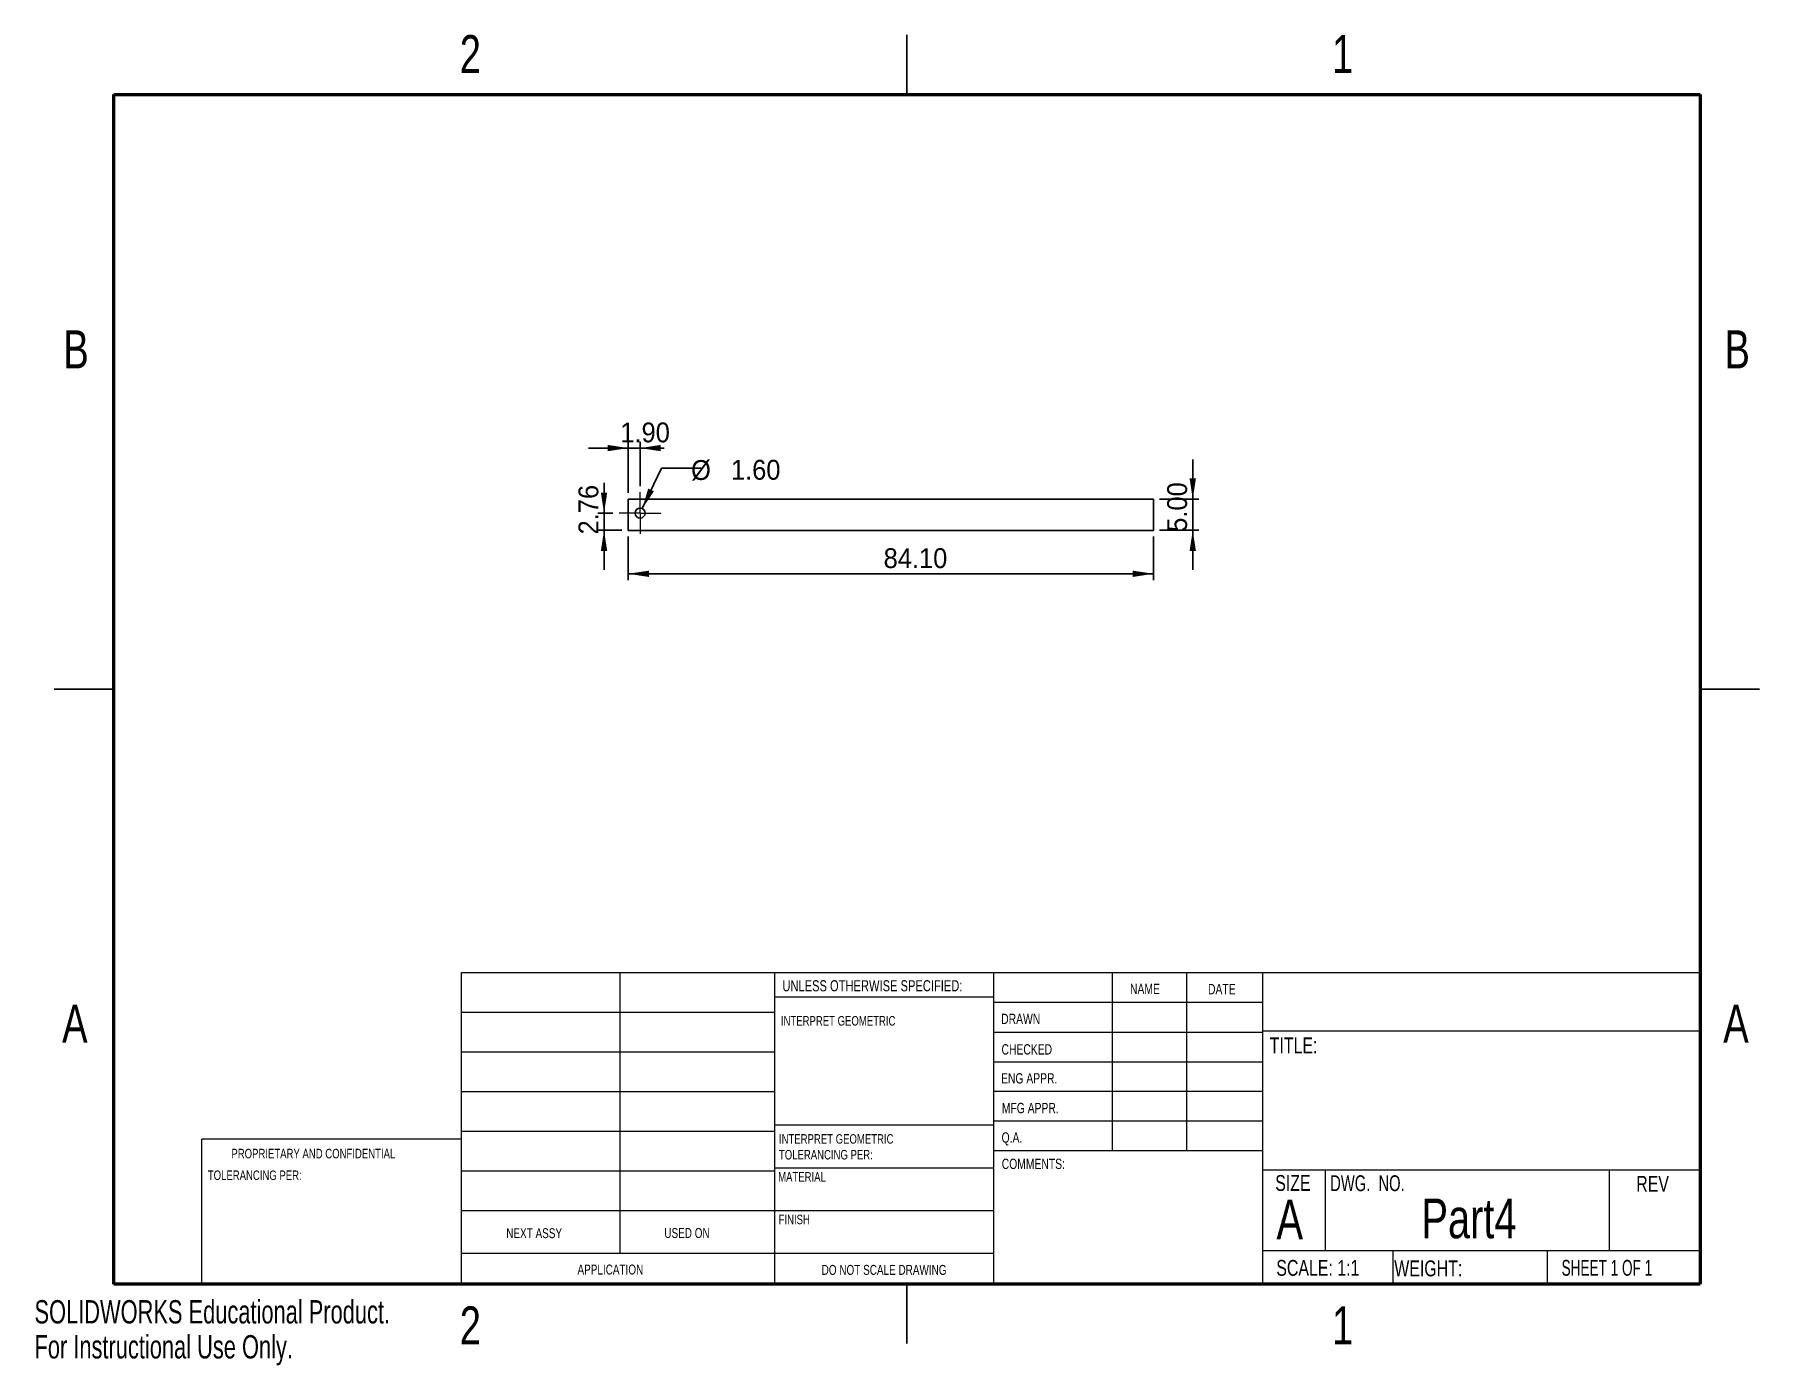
# Model space of a CAD drawing. Header units: millimetres. Extents: x 0 to 276, y 0 to 213.
import ezdxf

# ---------------------------------------------------------------- set-up
doc = ezdxf.new("R2010")
doc.units = ezdxf.units.MM
doc.layers.add('SLD-0', color=179, linetype='Continuous')
doc.styles.add('SLDTEXTSTYLE0', font='TXT', dxfattribs={"width": 0.75})
doc.styles.add('SLDTEXTSTYLE1', font='TXT', dxfattribs={"width": 0.96})
doc.styles.add('SLDTEXTSTYLE2', font='TXT', dxfattribs={"width": 0.640625})
doc.styles.add('SLDTEXTSTYLE3', font='TXT', dxfattribs={"width": 0.694444})
doc.styles.add('SLDTEXTSTYLE4', font='TXT', dxfattribs={"width": 0.7})
doc.dimstyles.new('SLDDIMSTYLE0', dxfattribs={"dimtxt": 3.175, "dimasz": 3.302, "dimexe": 0, "dimexo": 0.0625, "dimgap": 0.79375, "dimtad": 1, "dimrnd": 1e-09, "dimzin": 4, "dimdsep": 46, "dimtxsty": 'SLDTEXTSTYLE0', "dimsah": 1, "dimcen": 0.09, "dimadec": 0, "dimazin": 1, "dimtfac": 1, "dimtofl": 0, "dimtmove": 0, "dimatfit": 3, "dimfxl": 0, "dimfrac": 2, "dimtolj": 1, "dimtzin": 12, "dimarcsym": 0})
doc.dimstyles.new('SLDDIMSTYLE1', dxfattribs={"dimtxt": 3.175, "dimasz": 3.302, "dimexe": 0, "dimexo": 0.0625, "dimgap": 0.79375, "dimtad": 1, "dimrnd": 1e-09, "dimzin": 4, "dimdsep": 46, "dimtxsty": 'SLDTEXTSTYLE0', "dimsah": 1, "dimcen": 0.09, "dimadec": 0, "dimazin": 1, "dimtfac": 1, "dimtmove": 0, "dimatfit": 0, "dimfxl": 0, "dimfrac": 2, "dimtolj": 1, "dimtzin": 12, "dimarcsym": 0})
doc.dimstyles.new('SLDDIMSTYLE2', dxfattribs={"dimtxt": 3.175, "dimasz": 3.302, "dimexe": 0, "dimexo": 0.0625, "dimgap": 0.79375, "dimtad": 1, "dimrnd": 1e-09, "dimzin": 4, "dimdsep": 46, "dimtxsty": 'SLDTEXTSTYLE0', "dimblk1": 'NONE', "dimblk2": 'NONE', "dimsah": 1, "dimcen": 0, "dimadec": 0, "dimazin": 1, "dimtfac": 1, "dimtmove": 0, "dimatfit": 3, "dimldrblk": 'NONE', "dimfxl": 0, "dimfrac": 2, "dimtolj": 1, "dimtzin": 12, "dimarcsym": 0})
doc.dimstyles.new('SLDDIMSTYLE3', dxfattribs={"dimtxt": 3.175, "dimasz": 3.302, "dimexe": 0, "dimexo": 0.0625, "dimgap": 0.79375, "dimtad": 1, "dimrnd": 1e-09, "dimzin": 12, "dimdsep": 46, "dimtxsty": 'SLDTEXTSTYLE0', "dimsah": 1, "dimcen": 0.09, "dimadec": 0, "dimazin": 3, "dimtfac": 1, "dimtmove": 0, "dimatfit": 0, "dimfxl": 0, "dimfrac": 2, "dimtolj": 1, "dimtzin": 12, "dimarcsym": 0})

# ---------------------------------------------------------------- blocks, each defined once
blk = doc.blocks.new('SW_NOTE_0_1')
at = {"layer": 'SLD-0', "color": 0, "insert": (0, 1.96), "char_height": 1.524, "attachment_point": 1, "style": 'SLDTEXTSTYLE0'}
blk.add_mtext('INTERPRET GEOMETRIC', dxfattribs=at)
blk = doc.blocks.new('SW_CENTERMARKSYMBOL_0')
at = {"layer": 'SLD-0', "color": 7, "linetype": 'Continuous', "lineweight": 18}
for p, q in [((0, 2.54), (0, 3.34)), ((-2.54, 0), (-3.34, 0)), ((0, 0), (-2.54, 0)), ((0, 0), (0, 2.54)), ((0, 0), (0, -2.54)), ((0, 0), (2.54, 0)), ((2.54, 0), (3.34, 0)), ((0, -2.54), (0, -3.34))]:
    blk.add_line(p, q, dxfattribs=at)
blk = doc.blocks.new('SW_NOTE_0_2')
at = {"layer": 'SLD-0', "color": 0, "insert": (0, 1.96), "char_height": 1.524, "attachment_point": 1, "style": 'SLDTEXTSTYLE0'}
blk.add_mtext('TOLERANCING PER:', dxfattribs=at)
blk = doc.blocks.new('SW_NOTE_0')
at = {"layer": 'SLD-0', "color": 7}
for name, p in [('SW_NOTE_0_1', (0, -0.11)), ('SW_NOTE_0_2', (0, -2.64))]:
    blk.add_blockref(name, p, dxfattribs=at)
blk = doc.blocks.new('_D')
at = {"layer": 'SLD-0', "color": 7}
for p, q in [((95.07, 132.4), (95.07, 125.44)), ((179.17, 132.4), (179.17, 125.44)), ((179.17, 126.44), (95.07, 126.44))]:
    blk.add_line(p, q, dxfattribs=at)
for points in [[(95.07, 126.44), (98.38, 125.93), (98.38, 126.94)], [(179.17, 126.44), (175.87, 126.94), (175.87, 125.93)]]:
    blk.add_solid(points, dxfattribs=at)
at = {"layer": 'SLD-0', "color": 7, "insert": (135.97, 130.53), "char_height": 3.175, "attachment_point": 1, "style": 'SLDTEXTSTYLE1'}
blk.add_mtext('84.10', dxfattribs=at)
blk = doc.blocks.new('_D_1')
at = {"layer": 'SLD-0', "color": 7}
for p, q in [((185.47, 138.4), (185.47, 144.75)), ((180.17, 138.4), (186.47, 138.4)), ((185.47, 138.4), (185.47, 133.4)), ((180.17, 133.4), (186.47, 133.4)), ((185.47, 133.4), (185.47, 127.05))]:
    blk.add_line(p, q, dxfattribs=at)
for points in [[(185.47, 138.4), (185.98, 141.7), (184.97, 141.7)], [(185.47, 133.4), (184.97, 130.09), (185.98, 130.09)]]:
    blk.add_solid(points, dxfattribs=at)
at = {"layer": 'SLD-0', "color": 7, "insert": (181.38, 133.16), "char_height": 3.175, "attachment_point": 1, "rotation": 90, "style": 'SLDTEXTSTYLE1'}
blk.add_mtext('5.00', dxfattribs=at)
blk = doc.blocks.new('_D_2')
at = {"layer": 'SLD-0', "color": 7}
for p, q in [((97.32, 136.87), (100.38, 143.33)), ((100.38, 143.33), (106.73, 143.33))]:
    blk.add_line(p, q, dxfattribs=at)
blk.add_solid([(97.32, 136.87), (99.19, 139.64), (98.27, 140.08)], dxfattribs=at)
at = {"layer": 'SLD-0', "color": 7, "char_height": 3.175, "attachment_point": 1, "style": 'SLDTEXTSTYLE1'}
for s, insert in [('%%c', (105.14, 144.64)), ('1.60', (111.52, 144.68))]:
    blk.add_mtext(s, dxfattribs=dict(at, insert=insert))
blk = doc.blocks.new('_None')
blk = doc.blocks.new('_D_3')
at = {"layer": 'SLD-0', "color": 7}
for p, q in [((95.07, 146.57), (88.72, 146.57)), ((95.07, 139.4), (95.07, 147.57)), ((95.07, 146.57), (96.97, 146.57)), ((96.97, 140.49), (96.97, 147.57)), ((96.97, 146.57), (100.82, 146.57))]:
    blk.add_line(p, q, dxfattribs=at)
for points in [[(95.07, 146.57), (91.77, 147.07), (91.77, 146.06)], [(96.97, 146.57), (100.28, 146.06), (100.28, 147.07)]]:
    blk.add_solid(points, dxfattribs=at)
at = {"layer": 'SLD-0', "color": 7, "insert": (93.81, 150.66), "char_height": 3.175, "attachment_point": 1, "style": 'SLDTEXTSTYLE1'}
blk.add_mtext('1.90', dxfattribs=at)
blk = doc.blocks.new('_D_4')
at = {"layer": 'SLD-0', "color": 7}
for p, q in [((91.2, 136.15), (91.2, 141)), ((92.63, 136.15), (90.2, 136.15)), ((91.2, 133.4), (91.2, 136.15)), ((94.07, 133.4), (90.2, 133.4)), ((91.2, 133.4), (91.2, 127.05))]:
    blk.add_line(p, q, dxfattribs=at)
for points in [[(91.2, 136.15), (91.71, 139.45), (90.69, 139.45)], [(91.2, 133.4), (90.69, 130.09), (91.71, 130.09)]]:
    blk.add_solid(points, dxfattribs=at)
at = {"layer": 'SLD-0', "color": 7, "insert": (87.11, 132.74), "char_height": 3.175, "attachment_point": 1, "rotation": 90, "style": 'SLDTEXTSTYLE1'}
blk.add_mtext('2.76', dxfattribs=at)

msp = doc.modelspace()

# ---------------------------------------------------------------- linework, layer by layer
at = {"layer": 'SLD-0', "color": 7, "linetype": 'Continuous', "lineweight": 25}
for p, q in [((139.7, 212.725), (139.7, 203.2)), ((139.7, 203.2), (139.7, 212.725)), ((179.174, 138.396), (95.074, 138.396)), ((95.074, 138.396), (95.074, 133.396)), ((179.174, 133.396), (179.174, 138.396)), ((95.074, 133.396), (179.174, 133.396)), ((3.175, 107.95), (12.7, 107.95)), ((12.7, 107.95), (3.175, 107.95)), ((276.225, 107.95), (266.7, 107.95)), ((266.7, 107.95), (276.225, 107.95)), ((139.7, 3.175), (139.7, 12.7)), ((139.7, 12.7), (139.7, 3.175))]:
    msp.add_line(p, q, dxfattribs=at)
at = {"layer": 'SLD-0', "color": 7, "linetype": 'Continuous', "lineweight": 50}
for p, q in [((12.7, 12.7), (12.7, 203.2)), ((12.7, 203.2), (266.7, 203.2)), ((266.7, 203.2), (266.7, 12.7)), ((266.7, 12.7), (12.7, 12.7))]:
    msp.add_line(p, q, dxfattribs=at)
at = {"layer": 'SLD-0', "color": 7, "linetype": 'Continuous', "lineweight": 18}
for p, q in [((68.354, 62.594), (266.7, 62.594)), ((68.354, 12.7), (68.354, 62.594)), ((93.703, 62.594), (93.703, 17.685)), ((118.574, 12.7), (118.574, 62.594)), ((153.548, 62.594), (153.548, 12.7)), ((172.56, 62.594), (172.56, 34.019)), ((184.461, 62.594), (184.461, 34.019)), ((196.629, 62.594), (196.629, 12.7)), ((153.548, 58.674), (118.574, 58.674)), ((68.354, 56.244), (118.574, 56.244)), ((153.548, 57.832), (196.629, 57.832)), ((153.548, 53.069), (196.629, 53.069)), ((196.629, 53.269), (266.7, 53.269)), ((68.354, 49.894), (118.574, 49.894)), ((153.548, 48.307), (196.629, 48.307)), ((68.354, 43.544), (118.574, 43.544)), ((196.629, 43.544), (153.548, 43.544)), ((196.629, 38.782), (153.548, 38.782)), ((26.769, 12.7), (26.769, 35.924)), ((68.354, 35.924), (26.769, 35.924)), ((68.354, 37.194), (118.574, 37.194)), ((118.574, 38.195), (153.663, 38.195)), ((196.629, 34.019), (153.663, 34.019)), ((68.354, 30.844), (118.574, 30.844)), ((118.574, 31.337), (153.663, 31.337)), ((196.629, 30.985), (266.7, 30.985)), ((206.675, 30.985), (206.675, 18.107)), ((252.173, 30.985), (252.173, 18.107)), ((68.354, 24.494), (118.574, 24.494)), ((118.574, 24.479), (153.548, 24.479)), ((68.354, 17.685), (153.548, 17.685)), ((196.629, 18.107), (266.7, 18.107)), ((217.536, 18.107), (217.536, 12.7)), ((242.223, 18.107), (242.223, 12.7))]:
    msp.add_line(p, q, dxfattribs=at)
at = {"layer": 'SLD-0', "color": 7, "linetype": 'Continuous', "lineweight": 25}
msp.add_circle((96.974, 136.151), 0.8, dxfattribs=at)

# ---------------------------------------------------------------- block references
at = {"color": 7, "linetype": 'Continuous'}
for name, p in [('SW_CENTERMARKSYMBOL_0', (96.974, 136.151)), ('SW_NOTE_0_1', (119.517, 53.666)), ('SW_NOTE_0', (119.209, 34.864)), ('SW_NOTE_0_2', (27.754, 28.938))]:
    msp.add_blockref(name, p, dxfattribs=at)

# ---------------------------------------------------------------- texts
at = {"layer": 'SLD-0', "color": 7}
for s, insert, char_height, attachment_point, style in [('2', (69.791, 212.696), 6.096, 2, 'SLDTEXTSTYLE0'), ('1', (209.468, 212.696), 6.096, 2, 'SLDTEXTSTYLE0'), ('B', (6.656, 165.421), 6.096, 2, 'SLDTEXTSTYLE0'), ('B', (272.656, 165.421), 6.096, 2, 'SLDTEXTSTYLE0'), ('UNLESS OTHERWISE SPECIFIED:', (119.758, 61.366), 1.778, 1, 'SLDTEXTSTYLE0'), ('NAME', (175.424, 60.799), 1.651, 1, 'SLDTEXTSTYLE0'), ('DATE', (187.915, 60.755), 1.651, 1, 'SLDTEXTSTYLE0'), ('A', (6.459, 57.471), 6.096, 2, 'SLDTEXTSTYLE0'), ('DRAWN', (154.797, 55.999), 1.651, 1, 'SLDTEXTSTYLE0'), ('A', (272.459, 57.471), 6.096, 2, 'SLDTEXTSTYLE0'), ('CHECKED', (154.851, 51.113), 1.651, 1, 'SLDTEXTSTYLE0'), ('TITLE:', (197.793, 52.203), 2.54, 1, 'SLDTEXTSTYLE0'), ('ENG APPR.', (154.777, 46.477), 1.651, 1, 'SLDTEXTSTYLE0'), ('MFG APPR.', (154.903, 41.722), 1.651, 1, 'SLDTEXTSTYLE0'), ('Q.A.', (154.862, 37), 1.651, 1, 'SLDTEXTSTYLE0'), ('PROPRIETARY AND CONFIDENTIAL', (31.53, 34.369), 1.524, 1, 'SLDTEXTSTYLE0'), ('MATERIAL', (119.08, 30.639), 1.524, 1, 'SLDTEXTSTYLE0'), ('COMMENTS:', (154.884, 32.785), 1.651, 1, 'SLDTEXTSTYLE0'), ('SIZE', (198.68, 30.168), 2.54, 1, 'SLDTEXTSTYLE0'), ('DWG.  NO.', (207.481, 30.132), 2.54, 1, 'SLDTEXTSTYLE3'), ('REV', (256.485, 30.033), 2.54, 1, 'SLDTEXTSTYLE0'), ('A', (198.88, 26.249), 6.35, 1, 'SLDTEXTSTYLE0'), ('Part4', (229.714, 26.398), 6.35, 2, 'SLDTEXTSTYLE0'), ('FINISH', (119.15, 23.824), 1.524, 1, 'SLDTEXTSTYLE0'), ('NEXT ASSY', (75.542, 21.652), 1.5875, 1, 'SLDTEXTSTYLE0'), ('USED ON', (100.854, 21.679), 1.5875, 1, 'SLDTEXTSTYLE0'), ('SCALE: 1:1', (198.849, 16.575), 2.54, 1, 'SLDTEXTSTYLE0'), ('SHEET 1 OF 1', (244.531, 16.583), 2.54, 1, 'SLDTEXTSTYLE2'), ('APPLICATION', (86.95, 15.831), 1.5875, 1, 'SLDTEXTSTYLE0'), ('DO NOT SCALE DRAWING', (136.048, 15.776), 1.5875, 2, 'SLDTEXTSTYLE0'), ('WEIGHT:', (217.74, 16.488), 2.54, 1, 'SLDTEXTSTYLE0'), ('SOLIDWORKS Educational Product.', (0, 10.138), 3.73507, 1, 'SLDTEXTSTYLE4'), ('2', (69.791, 9.138), 6.096, 2, 'SLDTEXTSTYLE0'), ('1', (209.468, 9.138), 6.096, 2, 'SLDTEXTSTYLE0'), ('For Instructional Use Only.', (0, 4.535), 3.73507, 1, 'SLDTEXTSTYLE4')]:
    msp.add_mtext(s, dxfattribs=dict(at, insert=insert, char_height=char_height, attachment_point=attachment_point, style=style))

# ---------------------------------------------------------------- dimensions: what is measured, and where the dimension line sits
for base, p1, p2, dimstyle, picture, middle in [((96.974, 146.566), (95.074, 138.396), (96.974, 139.491), 'SLDDIMSTYLE1', '_D_3', (97.317, 146.566)), ((95.074, 126.435), (179.174, 133.396), (95.074, 133.396), 'SLDDIMSTYLE0', '_D', (140.715, 126.435))]:
    dim = msp.add_linear_dim(base=base, p1=p1, p2=p2, dimstyle=dimstyle, dxfattribs=at)
    dim.commit()
    dim.dimension.update_dxf_attribs({"geometry": picture, "text_midpoint": middle, "dimtype": 160})
dim = msp.add_diameter_dim_2p(p1=(0.928, 1.303), p2=(0, 0), dimstyle='SLDDIMSTYLE2', dxfattribs=at)
dim.commit()
dim.dimension.update_dxf_attribs({"geometry": '_D_2', "text_midpoint": (113.228, 143.333), "dimtype": 163})
for base, p1, p2, dimstyle, picture, middle in [((185.473, 133.396), (179.174, 138.396), (179.174, 133.396), 'SLDDIMSTYLE1', '_D_1', (185.473, 136.874)), ((91.200257144, 136.150792982), (95.074350877, 133.395792982), (93.633850877, 136.150792982), 'SLDDIMSTYLE3', '_D_4', (91.200257144, 136.87368745))]:
    dim = msp.add_linear_dim(base=base, p1=p1, p2=p2, angle=90, dimstyle=dimstyle, dxfattribs=at)
    dim.commit()
    dim.dimension.update_dxf_attribs({"geometry": picture, "text_midpoint": middle, "dimtype": 160})

doc.saveas('drawing.dxf')
